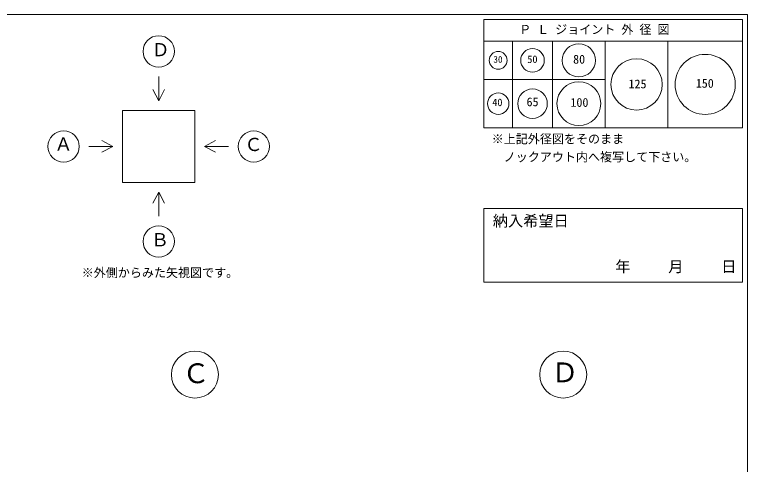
# Model space of a CAD drawing. Units: millimetres, scale not verified. Extents: x -4890 to 18490, y -2329 to 2329.
# Drawn here: x 1846 to 4890, y 460 to 2329 of the extents above; entities that cross this region are included whole.
import ezdxf
from ezdxf.enums import TextEntityAlignment as Align

# ---------------------------------------------------------------- set-up
doc = ezdxf.new("R2010")
doc.units = ezdxf.units.MM
doc.header["$LTSCALE"] = 10
for name, color, linetype, lineweight in [('0-2_waku', 7, 'Continuous', 18), ('0-3_gaikei', 7, 'Continuous', 18), ('0-7_hole', 7, 'Continuous', 18), ('0-D_文字１', 7, 'Continuous', 18)]:
    doc.layers.add(name, color=color, linetype=linetype, lineweight=lineweight)
doc.styles.add('ＭＳ ゴシック', font='')
doc.styles.get('ＭＳ ゴシック').set_extended_font_data('MS Gothic')

msp = doc.modelspace()

# ---------------------------------------------------------------- linework, layer by layer
at = {"layer": '0-2_waku'}
for p, q in [((-1230, 2328.95), (4890, 2328.95)), ((4890, 2328.95), (4890, -1946.05)), ((4890, 2328.95), (4890, -1946.05)), ((3795, 2308.95), (3795, 1858.95)), ((3795, 2308.95), (4870, 2308.95)), ((3795, 2308.95), (4870, 2308.95)), ((3795, 2308.95), (4870, 2308.95)), ((3795, 2308.95), (3795, 1858.95)), ((3795, 2308.95), (4870, 2308.95)), ((3795, 2308.95), (4870, 2308.95)), ((3795, 2308.95), (4870, 2308.95)), ((4870, 2308.95), (4870, 1858.95)), ((4870, 2308.95), (4870, 1858.95)), ((3795, 2218.95), (4870, 2218.95)), ((3915, 2218.95), (3915, 1858.95)), ((4080, 2218.95), (4080, 1858.95)), ((4300, 2218.95), (4300, 1858.95)), ((4560, 2218.95), (4560, 1858.95)), ((3795, 2058.95), (4300, 2058.95)), ((3795, 1858.95), (4870, 1858.95)), ((3795, 1858.95), (4870, 1858.95)), ((3795, 1523.66), (3795, 1216.95)), ((3795, 1523.66), (4870, 1523.66)), ((4870, 1523.66), (4870, 1216.95)), ((3795, 1216.95), (4870, 1216.95))]:
    msp.add_line(p, q, dxfattribs=at)
at = {"layer": '0-3_gaikei'}
for p, q in [((2444.61, 2071.18), (2444.61, 1971.18)), ((2444.61, 1971.18), (2420.48, 2017.55)), ((2444.61, 1971.18), (2468.73, 2017.55)), ((2294.61, 1931.18), (2594.61, 1931.18)), ((2294.61, 1931.18), (2294.61, 1631.18)), ((2594.61, 1931.18), (2594.61, 1631.18)), ((2254.61, 1781.18), (2208.23, 1805.3)), ((2634.61, 1781.18), (2680.98, 1805.3)), ((2154.61, 1781.18), (2254.61, 1781.18)), ((2254.61, 1781.18), (2208.23, 1757.05)), ((2294.61, 1631.18), (2594.61, 1631.18)), ((2444.61, 1591.18), (2420.48, 1544.8)), ((2444.61, 1591.18), (2468.73, 1544.8)), ((2444.61, 1491.18), (2444.61, 1591.18))]:
    msp.add_line(p, q, dxfattribs=at)
msp.add_lwpolyline([(2734.61, 1781.18), (2634.61, 1781.18), (2680.98, 1757.05)], dxfattribs=at)
for centre, radius in [((2444.61, 2176.18), 65), ((2049.61, 1781.18), 65), ((2839.61, 1781.18), 65), ((2444.61, 1386.18), 65), ((2595, 832.7), 97.5), ((4125, 832.7), 97.5)]:
    msp.add_circle(centre, radius, dxfattribs=at)
at = {"layer": '0-7_hole'}
for centre, radius in [((4190, 2138.95), 69), ((3855, 2138.95), 37), ((3997.5, 2138.95), 49), ((4715, 2038.95), 125), ((4430, 2038.95), 106.5), ((4190, 1958.95), 91), ((3997.5, 1958.95), 61.5), ((3855, 1958.95), 44.5)]:
    msp.add_circle(centre, radius, dxfattribs=at)

# ---------------------------------------------------------------- texts
at = {"layer": '0-7_hole', "style": 'ＭＳ ゴシック'}
for s, height, p in [('80', 36.66, (4166.18, 2114.27)), ('30', 28.04, (3834.95, 2120.42)), ('50', 31.16, (3975.91, 2118.61)), ('125', 36.66, (4396.28, 2011.53)), ('150', 36.66, (4675.81, 2014.18)), ('40', 31.16, (3830.27, 1939.36)), ('65', 36.66, (3972.72, 1937.23)), ('100', 36.66, (4155.05, 1934.78))]:
    msp.add_text(s, height=height, dxfattribs=at).set_placement(p, align=Align.BOTTOM_LEFT)
at = {"layer": '0-D_文字１', "style": 'ＭＳ ゴシック'}
for s, height, p in [('Ｐ Ｌ ジョイント 外 径 図', 36.66, (3941.92, 2237.78)), ('Ｄ', 54.99, (2415.04, 2139.31)), ('※上記外径図をそのまま', 36.66, (3827.95, 1782.76)), ('Ａ', 54.99, (2011.35, 1746.79)), ('Ｃ', 54.99, (2800.86, 1745.36)), ('\u3000ノックアウト内へ複写して下さい。', 36.66, (3827.95, 1707.76)), ('納入希望日', 46.19, (3832.85, 1434.78)), ('Ｂ', 54.99, (2412.31, 1349.31)), ('\u3000\u3000\u3000年     月     日', 46.19, (4152.51, 1244.89)), ('※外側からみた矢視図です。', 36.66, (2124.81, 1226.81)), ('Ｄ', 82.48, (4075.8, 775.94)), ('Ｃ', 82.48, (2542.99, 772.23))]:
    msp.add_text(s, height=height, dxfattribs=at).set_placement(p, align=Align.BOTTOM_LEFT)

doc.saveas('drawing.dxf')
